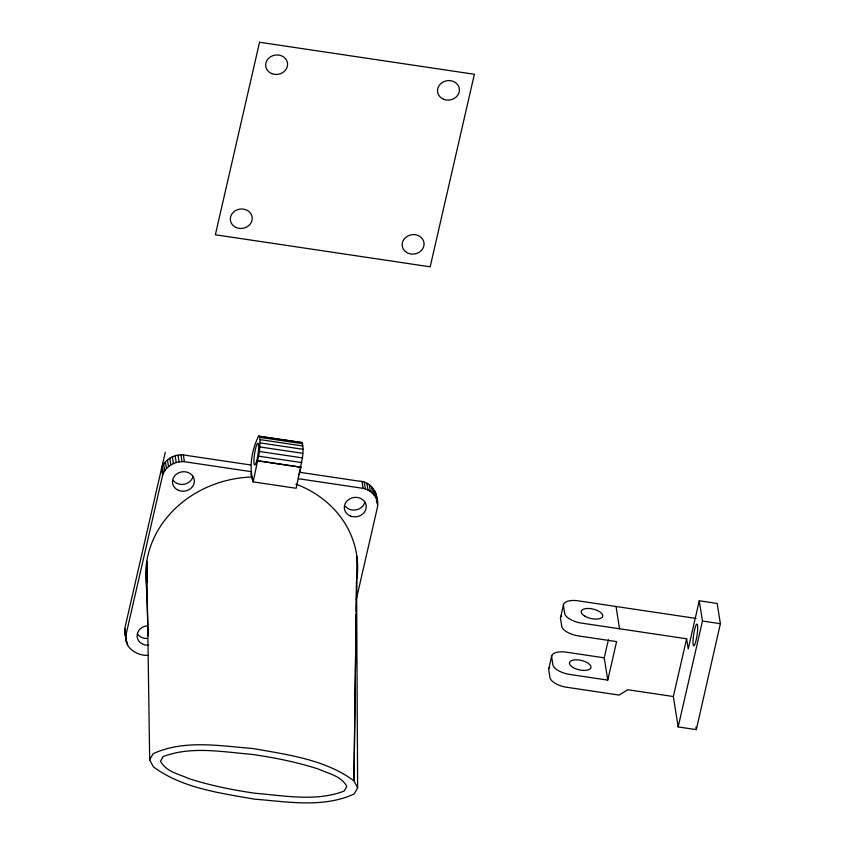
<?xml version="1.0" encoding="UTF-8"?>
<svg xmlns="http://www.w3.org/2000/svg" width="845" height="845" viewBox="0 0 845 845"><rect width="100%" height="100%" fill="white"/><g stroke="black" fill="none" stroke-linecap="round" stroke-linejoin="round"><path stroke-width="1.27" d="M356.136 614.083L353.96 780.822L357.636 787.846L354.224 793.92C323.17 808.338 287.11 801.673 254.187 799.127C219.679 792.916 182.277 788.269 153.367 766.837L149.681 759.813L146.766 561.312L147.442 582.395M356.178 611.453L356.569 581.254A106.28 94.017 -9 0 0 295.887 484.122M356.928 556.633L353.96 780.822C325.04 759.401 287.649 754.743 253.13 748.533C220.218 745.987 184.157 739.322 153.093 753.74L149.681 759.813M148.065 655.393C136.964 656.005 123.909 647.661 125.884 635.324L162.631 475.207C165.493 466.25 175.316 460.863 184.432 461.697L251.588 471.721L250.965 474.404L253.183 481.872L259.521 451.483L260.102 439.622L259.785 437.33L259.214 436.189L258.454 436.274C251.768 450.237 248.831 466.746 253.183 481.872L296.151 488.283L302.478 457.895L303.133 449.308L302.172 442.6L259.214 436.189M125.894 640.087L124.859 628.099L160.867 471.499C162.367 459.701 175.749 452.593 186.766 455.455L250.521 464.951M299.996 472.334L358.618 481.08C371.98 481.175 379.299 495.212 377.451 507.243L356.273 599.475M165.282 452.244L161.564 468.457L162.631 475.207M548.817 668.606L551.764 655.762M560.605 617.262L563.552 604.428M604.238 657.832L564.851 651.96A16.488 7.246 12.9 0 0 551.605 656.576L553 665.353A16.488 7.246 12.9 0 0 568.389 674.236L607.766 680.109L604.238 657.832L608.358 639.855M607.766 680.109L616.607 641.609L577.219 635.736A16.488 7.246 12.9 0 1 561.83 626.842L560.446 618.065A16.488 7.246 12.9 0 1 561.534 615.815M686.615 638.778L688.221 648.907L699.269 600.774L717.162 603.446L720.373 623.705L696.312 729.626L678.165 726.922L673.359 696.534L686.615 638.778L580.166 622.902A16.488 7.246 12.9 0 1 564.777 614.009L563.393 605.231A16.488 7.246 12.9 0 1 576.639 600.615L696.069 618.424M678.165 726.922L702.47 621.033L699.269 600.774M302.172 442.6L258.454 436.274M259.785 437.33L302.742 443.741M260.102 439.622L303.07 446.033M260.175 442.907L303.133 449.308M259.975 446.952L302.933 453.353M259.521 451.483L302.478 457.895M258.845 456.205L301.802 462.606M258 460.778L300.957 467.19A18.263 2.862 -81.5 0 1 298.972 474.7M258.01 460.863L300.968 467.274M298.422 478.714L363.086 488.347C370.057 489.751 376.278 495.307 377.43 502.479M702.47 621.033L720.373 623.705M673.359 696.534L627.772 689.731L619.142 695.086L565.442 687.069A16.488 7.246 12.9 0 1 550.053 678.186L548.659 669.409A16.488 7.246 12.9 0 1 549.746 667.159M124.828 633.338L125.461 635.873M695.91 727.059L696.312 729.626M616.026 606.488L619.554 628.775M375.729 493.184L377.63 505.088M376.374 500.493L376.733 502.743M374.684 490.776L375.761 497.525M373.247 488.526L374.324 495.286M371.451 486.509L372.518 493.269M369.328 484.766L370.395 491.515M366.931 483.319L367.997 490.068M364.311 482.21L365.378 488.959M362.019 481.587L363.086 488.347M183.365 454.948L184.432 461.697M180.946 454.853L182.024 461.613M178.01 455.138L179.077 461.888M175.126 455.793L176.193 462.542M172.369 456.818L173.436 463.567M169.792 458.18L170.859 464.94M167.458 459.86L168.525 466.609M165.409 461.814L166.476 468.574M163.687 464.011L164.764 470.76M162.346 466.387L163.412 473.137M124.817 628.574L125.884 635.324M127.035 641.672L127.574 645.041M124.627 630.719L126.528 642.622M376.363 495.73L376.564 498.339M148.319 635.746L146.407 585.934A106.28 94.017 -9 0 1 252.38 476.992M356.569 581.254L357.636 787.846M364.934 501.941A10.996 9.728 -9 0 1 356.263 509.841A10.996 9.728 -9 0 1 345.035 506.007M147.611 638.44A10.996 9.728 -9 0 1 137.819 634.384M193.082 476.305A10.996 9.728 -9 0 1 184.421 484.206A10.996 9.728 -9 0 1 173.193 480.382M148.678 645.189A10.996 9.728 -9 0 1 137.112 636.401A10.996 9.728 -9 0 1 147.442 625.765M259.552 42.25L215.369 234.773L430.179 266.819L474.372 74.286L259.552 42.25M163.222 756.571L160.497 761.176C165.916 771.77 179.077 774.073 189.005 778.646C210.616 785.618 232.935 790.043 255.391 793.297C284.585 795.663 315.935 801.842 344.095 791.1L346.83 786.494C341.412 775.9 328.24 773.597 318.322 769.013C296.701 762.042 274.382 757.627 251.937 754.363C222.742 751.997 191.392 745.818 163.222 756.571M443.551 99.224A10.996 9.728 -9 0 0 459.416 89.401A10.996 9.728 -9 0 0 442.431 82.398A10.996 9.728 -9 0 0 443.551 99.224M406.529 252.38A10.996 9.728 -9 0 0 424 245.177A10.996 9.728 -9 0 0 408.822 235.533A10.996 9.728 -9 0 0 406.529 252.38M236.325 227.601A10.996 9.728 -9 0 0 252.211 217.809A10.996 9.728 -9 0 0 235.259 210.775A10.996 9.728 -9 0 0 236.325 227.601M271.71 73.589A10.996 9.728 -9 0 0 287.564 63.766A10.996 9.728 -9 0 0 270.59 56.763A10.996 9.728 -9 0 0 271.71 73.589M350.348 515.978A10.996 9.728 -9 0 0 366.212 506.144A10.996 9.728 -9 0 0 349.238 499.152A10.996 9.728 -9 0 0 350.348 515.978M178.506 490.343A10.996 9.728 -9 0 0 194.361 480.509A10.996 9.728 -9 0 0 177.387 473.517A10.996 9.728 -9 0 0 178.506 490.343M256.732 460.62A10.996 1.722 -81.5 0 0 258.042 443.34A10.996 1.722 -81.5 0 0 254.049 458.476A10.996 1.722 -81.5 0 0 256.732 460.62M573.195 667.571A10.996 4.827 12.9 0 0 590.803 667.983A10.996 4.827 12.9 0 0 576.67 659.818A10.996 4.827 12.9 0 0 573.195 667.571M584.983 616.237A10.996 4.827 12.9 0 0 602.591 616.639A10.996 4.827 12.9 0 0 588.458 608.474A10.996 4.827 12.9 0 0 584.983 616.237M695.551 642.348A10.996 1.722 -81.5 0 0 697.273 624.36A10.996 1.722 -81.5 0 0 693.217 638.197A10.996 1.722 -81.5 0 0 695.551 642.348"/></g></svg>
